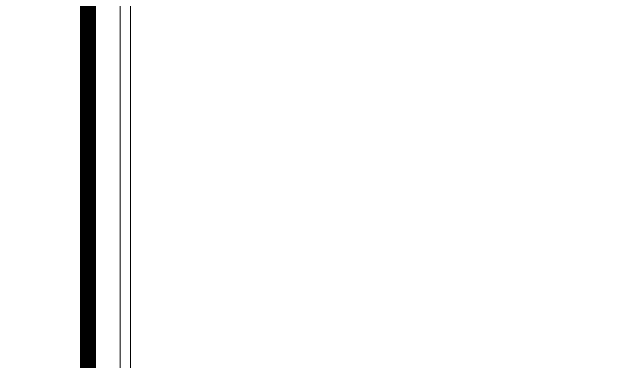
# Model space of a CAD drawing. Header units: millimetres. Extents: x 19 to 123, y 15 to 146.
# Drawn here: x 113.101 to 116.371, y 69.146 to 71.016 of the extents above; entities that cross this region are included whole.
import ezdxf

# ---------------------------------------------------------------- set-up
doc = ezdxf.new("R2010")
doc.units = ezdxf.units.MM
for name, color, linetype, lineweight in [('00 Ground$0$A-Panel Exterior', 3, 'Continuous', 0), ('00 Ground$0$A-Panel Interior', 6, 'Continuous', 0), ('00 Ground$0$A-Proyecciones', 252, 'Continuous', 0)]:
    doc.layers.add(name, color=color, linetype=linetype, lineweight=lineweight)
doc.layers.add('00 Ground$0$A-Paneles', color=7, linetype='Continuous')

# ---------------------------------------------------------------- blocks, each defined once
blk = doc.blocks.new('*U144')
h = blk.add_hatch()
h.set_pattern_fill('ANSI31', color=250)
h.set_pattern_definition([(45, (-13597.1444, 7821.7855), (-2.24506403, 2.24506403), [])])
h.paths.add_polyline_path([(0, 0), (5025.7, 0), (5025.7, 80), (0, 80)])
at = {"layer": '00 Ground$0$A-Paneles', "color": 4}
blk.add_lwpolyline([(0, 0), (5025.7, 0), (5025.7, 80), (0, 80)], close=True, dxfattribs=at)

msp = doc.modelspace()

# ---------------------------------------------------------------- linework, layer by layer
at = {"layer": '00 Ground$0$A-Panel Exterior'}
msp.add_lwpolyline([(113.7348, 72.1823), (113.6798, 72.1823), (113.6798, 66.7257), (113.7348, 66.7257)], close=True, dxfattribs=at)
at = {"layer": '00 Ground$0$A-Proyecciones'}
msp.add_lwpolyline([(121.1397, 144.3901), (121.1305, 85.5082, -0.436581), (114.649, 78.5156), (113.713, 78.5156), (113.713, 73.5171), (114.649, 73.5171, -0.414214), (121.149, 67.0171), (121.1397, 58.1075, -0.413136), (114.6397, 51.6075), (114.6397, 53.6075), (29.3954, 53.6075), (29.3954, 51.6075, -0.414208), (22.8953, 58.1075), (22.8952, 144.3901), (24.3954, 144.39)], format="xyb", dxfattribs=at)

# ---------------------------------------------------------------- block references
at = {"layer": '00 Ground$0$A-Panel Interior', "xscale": 0.001, "yscale": 0.001, "zscale": 0.001, "rotation": 270}
msp.add_blockref('*U144', (113.4678, 72.1823), dxfattribs=at)

doc.saveas('drawing.dxf')
